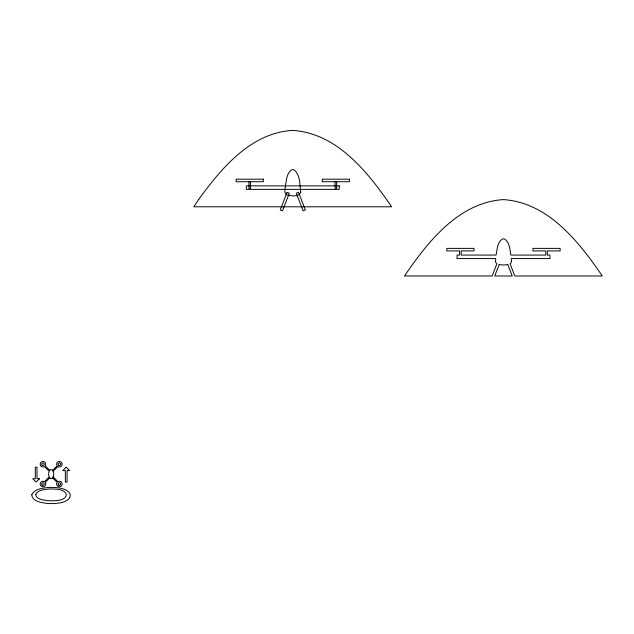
<?xml version="1.0" encoding="UTF-8"?>
<svg xmlns="http://www.w3.org/2000/svg" width="634" height="634" viewBox="0 0 634 634"><rect width="100%" height="100%" fill="white"/><g stroke="black" fill="none" stroke-linecap="round" stroke-linejoin="round"><path stroke-width="0.95" d="M499.164 264.592L494.75 275.98L512.209 275.98L507.794 264.592M52.574 470.404L57.139 465.863A2.782 2.782 0 0 1 58.772 461.52A2.782 2.782 0 0 1 62.124 464.722A2.782 2.782 0 0 1 57.868 466.561L53.153 471.26M49.769 477.822L45.212 482.371A2.782 2.782 0 0 1 43.58 486.706A2.782 2.782 0 0 1 40.219 483.504A2.782 2.782 0 0 1 44.475 481.666L49.198 476.966A6.578 6.578 0 0 1 49.246 471.284L44.475 466.561A2.782 2.782 0 0 1 40.219 464.722A2.782 2.782 0 0 1 43.58 461.52A2.782 2.782 0 0 1 45.212 465.863L49.769 470.404M53.153 476.966L57.868 481.666A2.782 2.782 0 0 1 62.124 483.504A2.782 2.782 0 0 1 58.772 486.706A2.782 2.782 0 0 1 57.139 482.371L52.574 477.822M336.67 181.72L336.67 188.449L335.093 188.449L335.093 181.72M250.533 181.72L250.533 188.449L248.956 188.449L248.956 181.72M507.779 264.521A21.287 21.287 0 0 1 499.18 264.521M53.097 471.284A6.578 6.578 0 0 1 53.097 476.942M49.69 470.333A1.95 1.95 0 0 1 52.662 470.333M52.662 477.893A1.95 1.95 0 0 1 49.69 477.893M511.448 261.232L511.424 261.612A2.742 2.742 0 0 1 510.663 263.221L510.053 263.712L514.808 275.98L602.3 275.98C578.897 241.784 548.125 202.484 503.388 199.599C458.659 202.484 427.879 241.784 404.476 275.98L492.158 275.98L496.913 263.712L496.176 263.078A2.718 2.718 0 0 1 495.534 261.612L495.717 258.569L457.035 258.569L457.035 255.066L459.626 255.066L459.626 250.913L446.827 250.913L446.827 248.377L474.002 248.377L474.002 250.913L461.203 250.913L461.203 255.066L496.081 255.066C497.199 249.693 497.151 242.346 502.318 239.073A3.241 3.241 0 0 1 503.483 238.859A3.241 3.241 0 0 1 504.648 239.073C509.815 242.346 509.768 249.693 510.877 255.066L545.763 255.066L545.763 250.913L532.964 250.913L532.964 248.377L560.139 248.377L560.139 250.913L547.34 250.913L547.34 255.066L549.932 255.066L549.932 258.569L511.242 258.569L511.448 261.232M300.785 192.039C299.327 197.332 291.489 195.866 287.368 195.074C283.002 193.742 285.522 188.227 285.514 185.096C286.584 179.969 286.695 173.185 291.481 169.944A3.249 3.249 0 0 1 294.128 169.944C300.508 174.984 299.589 184.779 300.785 192.039M31.779 494.758C32.279 501.882 42.106 502.667 47.629 503.459A46.401 46.401 0 0 0 54.722 503.459C75.406 502.54 75.406 488.434 54.722 487.522A46.401 46.401 0 0 0 47.629 487.522C42.066 488.275 34.379 488.933 31.779 494.758M35.639 494.369C36.265 499.846 44.055 500.052 48.335 500.725A40.727 40.727 0 0 0 54.017 500.725C70.342 500.543 70.342 489.25 54.017 489.076A40.727 40.727 0 0 0 48.335 489.076C43.96 489.678 37.921 489.939 35.639 494.369M287.083 192.364L280.26 209.957L282.518 210.829L289.334 193.235L287.083 192.364M198.743 199.409L193.814 206.795L391.638 206.795C368.227 172.591 337.454 133.291 292.726 130.406C251.096 132.72 221.432 168.026 198.743 199.409M39.546 478.702L36.146 482.102L32.754 478.702L35.298 478.702L35.298 467.218L36.994 467.218L36.994 478.702L39.546 478.702M66.198 467.218L62.806 470.618L65.35 470.618L65.35 482.102L67.053 482.102L67.053 470.618L69.597 470.618L66.198 467.218M298.551 192.364L296.292 193.235L303.115 210.829L305.366 209.957L298.551 192.364M263.34 179.184L236.157 179.184L236.157 181.72L263.34 181.72L263.34 179.184M349.477 179.184L322.294 179.184L322.294 181.72L349.477 181.72L349.477 179.184M339.261 185.873L246.364 185.873L246.364 189.376L339.261 189.376L339.261 185.873M58.732 485.097A1.284 1.284 0 0 0 60.674 484.019A1.284 1.284 0 0 0 58.772 482.878A1.284 1.284 0 0 0 58.732 485.097M42.256 485.065A1.284 1.284 0 0 0 44.237 484.067A1.284 1.284 0 0 0 42.375 482.854A1.284 1.284 0 0 0 42.256 485.065M58.693 465.308A1.284 1.284 0 0 0 60.674 464.302A1.284 1.284 0 0 0 58.811 463.089A1.284 1.284 0 0 0 58.693 465.308M42.296 465.332A1.284 1.284 0 0 0 44.237 464.254A1.284 1.284 0 0 0 42.335 463.113A1.284 1.284 0 0 0 42.296 465.332"/></g></svg>
